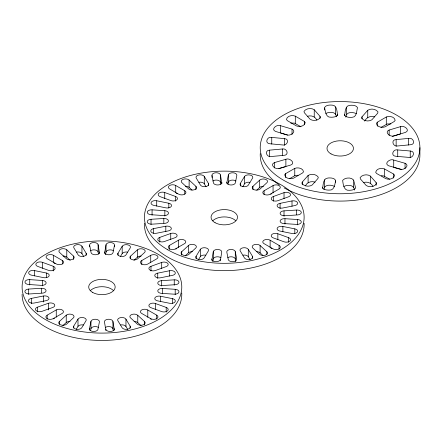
<?xml version="1.0" encoding="UTF-8"?>
<svg xmlns="http://www.w3.org/2000/svg" width="442" height="442" viewBox="0 0 442 442"><rect width="100%" height="100%" fill="white"/><g stroke="black" fill="none" stroke-linecap="round" stroke-linejoin="round"><path stroke-width="0.66" d="M324.66 109.992L324.682 107.345C326.273 104.925 329.76 104.92 332.356 105.141C337.368 105.472 336.876 112.091 337.666 115.66M344.55 114.395L344.528 115.036C346.003 117.511 349.512 117.5 352.07 117.323C357.02 117.229 356.484 110.892 357.506 107.539C355.937 105.108 352.445 105.113 349.854 105.329C344.865 105.627 345.296 112.163 344.55 115.727M335.555 182.264L335.577 180.286C334.108 177.817 330.594 177.822 328.041 177.999C322.942 178.203 323.329 184.85 322.588 188.474M337.666 114.329L337.605 114.975C336.274 117.025 333.434 117.191 331.207 117.235C325.876 117.848 325.483 111.815 324.66 107.992M89.516 328.738L90.958 321.356A4.254 2.453 0 0 1 95.765 319.273A4.254 2.453 0 0 1 99.378 322.047L97.964 329.301A4.254 2.453 0 0 1 93.251 331.456A4.254 2.453 0 0 1 89.516 328.738L89.516 330.069M90.566 330.699L90.958 328.688L90.958 321.356M211.856 260.283L213.298 251.57A4.254 2.453 0 0 1 218.105 249.487A4.254 2.453 0 0 1 221.718 252.26L220.304 260.846M212.773 261.581L213.298 258.901L213.298 251.57M104.594 253.305L106.025 244.719A4.254 2.453 0 0 1 110.743 242.57A4.254 2.453 0 0 1 114.472 245.293L114.472 246.625M105.505 254.686L106.025 252.045L106.025 244.719M114.472 245.293L113.008 252.669A4.254 2.453 0 0 1 108.202 254.752A4.254 2.453 0 0 1 104.594 251.973M226.934 182.187L228.365 174.933A4.254 2.453 0 0 1 233.083 172.783A4.254 2.453 0 0 1 236.813 175.507L235.348 182.883A4.254 2.453 0 0 1 230.542 184.966A4.254 2.453 0 0 1 226.934 182.187L226.934 183.524M227.978 184.242L228.365 182.259L228.365 174.933M345.799 117.13L346.517 114.506L346.517 107.179M335.555 180.933C334.837 184.867 334.213 190.8 328.854 190.115C326.677 190.038 323.826 189.878 322.599 187.784L322.588 187.143M323.92 189.579L324.588 187.137L324.588 179.806M302.267 182.076L301.958 183.364C304.019 186.436 309.212 187.06 312.185 184.999L317.931 178.491L318.306 177.214C316.323 174.071 311.113 173.485 308.107 175.457L302.267 182.076L302.267 184.739M346.517 114.506C348.727 111.644 353.434 112.274 356.385 113.649M362.037 116.799L361.666 118.075C363.661 121.213 368.871 121.793 371.877 119.815L377.683 113.185L377.982 111.898C375.91 108.837 370.716 108.213 367.744 110.279L362.037 116.799L362.037 118.799M73.748 326.097L77.996 319.085A4.254 2.453 0 0 1 83.483 317.665A4.254 2.453 0 0 1 85.941 320.837L81.764 327.732A4.254 2.453 0 0 1 76.339 329.229A4.254 2.453 0 0 1 73.748 326.097L73.748 328.091M117.997 253.189L122.185 246.299A4.254 2.453 0 0 1 127.616 244.807A4.254 2.453 0 0 1 130.202 247.94L125.942 254.946A4.254 2.453 0 0 1 120.451 256.36A4.254 2.453 0 0 1 117.997 253.189L117.997 255.189M76.223 329.334L77.996 326.417L77.996 319.085M120.439 256.498L122.185 253.625L122.185 246.299M196.088 256.31L200.337 249.299A4.254 2.453 0 0 1 205.823 247.885A4.254 2.453 0 0 1 208.281 251.05L204.105 257.946A4.254 2.453 0 0 1 198.679 259.443A4.254 2.453 0 0 1 196.088 256.31L196.088 258.973M240.338 183.402L244.525 176.513A4.254 2.453 0 0 1 249.957 175.021A4.254 2.453 0 0 1 252.542 178.154L248.282 185.159A4.254 2.453 0 0 1 242.791 186.574A4.254 2.453 0 0 1 240.338 183.402L240.338 186.071M198.563 259.548L200.337 256.631L200.337 249.299M242.785 186.712L244.525 183.839L244.525 176.513M324.588 187.137C326.903 184.347 331.572 184.949 334.528 186.391M364.672 121.119C366.523 117.296 370.683 115.423 374.65 116.876M305.411 185.839C307.196 182.115 311.389 180.817 315.085 182.159M59.388 321.494L66.234 315.207A4.254 2.453 0 0 1 72.129 314.527A4.254 2.453 0 0 1 73.3 317.936L66.576 324.119A4.254 2.453 0 0 1 60.709 324.881A4.254 2.453 0 0 1 59.388 321.494L59.388 324.157M62.808 325.677L66.234 322.533A4.254 2.453 0 0 1 70.046 321.45M181.728 251.708L188.574 245.42A4.254 2.453 0 0 1 194.469 244.741A4.254 2.453 0 0 1 195.64 248.15L188.916 254.332A4.254 2.453 0 0 1 183.049 255.095A4.254 2.453 0 0 1 181.728 251.708L181.728 255.04M185.148 255.89L188.574 252.747A4.254 2.453 0 0 1 192.386 251.664M130.605 256.089L137.335 249.907A4.254 2.453 0 0 1 143.202 249.15A4.254 2.453 0 0 1 144.523 252.537L137.672 258.824A4.254 2.453 0 0 1 131.771 259.498A4.254 2.453 0 0 1 130.605 256.089L130.605 258.758M133.97 260.327L137.335 257.238A4.254 2.453 0 0 1 141.103 256.1M252.946 186.309L259.681 180.126A4.254 2.453 0 0 1 265.548 179.364A4.254 2.453 0 0 1 266.863 182.75L260.012 189.038A4.254 2.453 0 0 1 254.111 189.712A4.254 2.453 0 0 1 252.946 186.309L252.946 189.635M256.791 190.104L259.681 187.452A4.254 2.453 0 0 1 263.443 186.314M285.659 173.623L284.676 174.789C285.107 178.513 290.565 179.491 293.527 178.176L302.477 173.015L303.521 171.872C303.229 168.115 297.715 167.131 294.764 168.374L285.659 173.623L285.659 177.618M377.396 122.191L376.363 123.34C376.694 127.086 382.203 128.058 385.153 126.804L394.209 121.528L395.181 120.357C394.712 116.638 389.258 115.671 386.297 116.997L377.396 122.191L377.396 126.185M380.96 127.44L387.209 123.953L390.877 123.953M47.167 315.163L56.261 309.914A4.254 2.453 0 0 1 62.272 310.008A4.254 2.453 0 0 1 62.101 313.477L53.156 318.643A4.254 2.453 0 0 1 47.145 318.632A4.254 2.453 0 0 1 47.167 315.163L47.167 319.157M141.777 260.537L150.722 255.371A4.254 2.453 0 0 1 156.733 255.382A4.254 2.453 0 0 1 156.717 258.857L147.617 264.106A4.254 2.453 0 0 1 141.606 264.007A4.254 2.453 0 0 1 141.777 260.537L141.777 264.537M169.507 245.376L178.601 240.128A4.254 2.453 0 0 1 184.612 240.221A4.254 2.453 0 0 1 184.441 243.691L175.496 248.857A4.254 2.453 0 0 1 169.485 248.846A4.254 2.453 0 0 1 169.507 245.376L169.507 249.371M264.117 190.751L273.062 185.585A4.254 2.453 0 0 1 279.073 185.601A4.254 2.453 0 0 1 279.057 189.071L269.957 194.32A4.254 2.453 0 0 1 263.951 194.22A4.254 2.453 0 0 1 264.117 190.751L264.117 194.751M289.643 178.656L294.764 175.706L298.101 175.203M53.416 318.881L54.554 318.223M175.756 249.095L176.894 248.437M270.675 194.292L271.869 193.607M325.815 113.456C329.262 111.682 336.263 111.39 336.329 116.771M343.848 186.469C347.39 184.673 354.396 184.541 354.351 190.054M274.41 162.617C269.161 164.816 276.035 170.148 279.443 168.352L290.726 165.048C296.09 162.999 289.35 157.496 285.88 159.258L274.41 162.617L274.41 167.949M389.148 130.042C383.811 132.147 390.629 137.578 394.076 135.81L405.496 132.396C410.712 130.147 403.767 124.882 400.38 126.683L389.148 130.042L389.148 135.374M273.322 196.535L284.029 192.646A4.254 2.453 0 0 1 289.891 193.43A4.254 2.453 0 0 1 288.532 196.812L277.642 200.762A4.254 2.453 0 0 1 271.819 199.894A4.254 2.453 0 0 1 273.322 196.535L273.322 201.198M150.982 266.322L161.689 262.432A4.254 2.453 0 0 1 167.551 263.217A4.254 2.453 0 0 1 166.192 266.598L155.302 270.548A4.254 2.453 0 0 1 149.479 269.681A4.254 2.453 0 0 1 150.982 266.322L150.982 270.985M159.794 237.387L170.734 233.481A4.254 2.453 0 0 1 176.546 234.37A4.254 2.453 0 0 1 175.004 237.724L164.247 241.57A4.254 2.453 0 0 1 158.402 240.763A4.254 2.453 0 0 1 159.794 237.387L159.794 242.05M37.454 307.173L48.393 303.267A4.254 2.453 0 0 1 54.206 304.157A4.254 2.453 0 0 1 52.664 307.51L41.907 311.356A4.254 2.453 0 0 1 36.062 310.549A4.254 2.453 0 0 1 37.454 307.173L37.454 311.837M392.452 136.385L400.38 134.009L400.38 126.683M278.869 168.64L285.88 166.584L285.88 159.258M307.361 116.323C311.069 115.008 315.152 116.456 316.92 120.13M363.562 182.59C367.252 181.303 371.241 182.822 373.026 186.408M280.068 203.353L292.007 200.939A4.254 2.453 0 0 1 297.416 202.458A4.254 2.453 0 0 1 294.786 205.58L282.648 208.033A4.254 2.453 0 0 1 277.305 206.436A4.254 2.453 0 0 1 280.068 203.353L280.068 208.685M157.728 273.139L169.667 270.725A4.254 2.453 0 0 1 175.076 272.244A4.254 2.453 0 0 1 172.446 275.366L160.308 277.819A4.254 2.453 0 0 1 154.965 276.222A4.254 2.453 0 0 1 157.728 273.139L157.728 278.471M153.65 228.619L165.816 226.21A4.254 2.453 0 0 1 171.142 227.823A4.254 2.453 0 0 1 168.347 230.895L156.385 233.266A4.254 2.453 0 0 1 150.993 231.73A4.254 2.453 0 0 1 153.65 228.619L153.65 233.282M31.31 298.405L43.476 295.996A4.254 2.453 0 0 1 48.802 297.61A4.254 2.453 0 0 1 46.007 300.682L34.045 303.052A4.254 2.453 0 0 1 28.653 301.516A4.254 2.453 0 0 1 31.31 298.405L31.31 303.737M269.614 150.142C263.94 150.324 266.653 157.755 271.327 156.496L283.825 155.369C289.493 155.33 287.068 147.827 282.322 148.998L269.614 150.142L269.614 156.805M396.148 139.6C390.457 139.705 393.071 147.169 397.772 145.965L410.458 144.738C416.143 144.49 413.248 137.103 408.623 138.396L396.148 139.6L396.148 146.263M290.748 123.097L294.4 123.108L300.963 126.782M284.013 210.867L296.582 210.049A4.254 2.453 0 0 1 301.273 212.221A4.254 2.453 0 0 1 297.505 214.928L284.725 215.762A4.254 2.453 0 0 1 280.134 213.519A4.254 2.453 0 0 1 284.013 210.867L284.013 216.199M161.673 280.653L174.242 279.836A4.254 2.453 0 0 1 178.933 282.007A4.254 2.453 0 0 1 175.165 284.714L162.385 285.543A4.254 2.453 0 0 1 157.794 283.305A4.254 2.453 0 0 1 161.673 280.653L161.673 285.985M151.031 219.282L163.822 218.492A4.254 2.453 0 0 1 168.391 220.746A4.254 2.453 0 0 1 164.485 223.387L151.91 224.166A4.254 2.453 0 0 1 147.241 221.972A4.254 2.453 0 0 1 151.031 219.282L151.031 224.608M28.691 289.068L41.482 288.278A4.254 2.453 0 0 1 46.051 290.532A4.254 2.453 0 0 1 42.145 293.173L29.57 293.952A4.254 2.453 0 0 1 24.901 291.759A4.254 2.453 0 0 1 28.691 289.068L28.691 294.394M271.753 137.423C267.101 136.125 264.294 143.528 269.968 143.772L282.455 144.932C287.029 146.313 290.112 138.998 284.444 138.606L271.753 137.423L271.753 144.081M397.723 149.937C393.093 148.6 390.231 155.976 395.883 156.28L408.607 157.369C413.314 158.623 415.894 151.164 410.242 151.004L397.723 149.937L397.723 156.601M381.297 175.712L383.639 175.922L389.64 179.17M284.963 218.702L297.532 219.519A4.254 2.453 0 0 1 301.267 222.238A4.254 2.453 0 0 1 296.554 224.392L283.775 223.564A4.254 2.453 0 0 1 280.162 220.79A4.254 2.453 0 0 1 284.963 218.702L284.963 224.033M162.623 288.488L175.192 289.306A4.254 2.453 0 0 1 178.927 292.024A4.254 2.453 0 0 1 174.214 294.179L161.435 293.35A4.254 2.453 0 0 1 157.822 290.576A4.254 2.453 0 0 1 162.623 288.488L162.623 293.819M152.07 209.84L164.844 210.707A4.254 2.453 0 0 1 168.43 213.492A4.254 2.453 0 0 1 163.606 215.569L151.048 214.713A4.254 2.453 0 0 1 147.335 211.983A4.254 2.453 0 0 1 152.07 209.84L152.07 215.171M29.73 279.626L42.498 280.493A4.254 2.453 0 0 1 46.09 283.278A4.254 2.453 0 0 1 41.266 285.355L28.708 284.499A4.254 2.453 0 0 1 24.995 281.769A4.254 2.453 0 0 1 29.73 279.626L29.73 284.957M280.604 125.71C277.211 123.893 270.305 129.169 275.504 131.423L286.753 134.766C290.096 136.611 297.112 131.506 292.04 129.108L280.604 125.71L280.604 133.036L287.593 135.114M393.723 160.059C390.336 158.219 383.457 163.463 388.595 165.767L400.126 169.054C403.574 170.861 410.331 165.446 405.065 163.291L393.723 160.059L393.723 167.385L401.286 169.54M282.874 226.459L294.814 228.873A4.254 2.453 0 0 1 297.405 232.006A4.254 2.453 0 0 1 291.98 233.498L279.841 231.044A4.254 2.453 0 0 1 277.383 227.879A4.254 2.453 0 0 1 282.874 226.459L282.874 231.79M160.534 296.245L172.474 298.659A4.254 2.453 0 0 1 175.065 301.792A4.254 2.453 0 0 1 169.64 303.284L157.501 300.831A4.254 2.453 0 0 1 155.043 297.665A4.254 2.453 0 0 1 160.534 296.245L160.534 301.577M156.711 200.767L168.827 203.254A4.254 2.453 0 0 1 171.258 206.425A4.254 2.453 0 0 1 165.761 207.828L153.838 205.386A4.254 2.453 0 0 1 151.275 202.248A4.254 2.453 0 0 1 156.711 200.767L156.711 206.099M34.371 270.554L46.487 273.04A4.254 2.453 0 0 1 48.918 276.211A4.254 2.453 0 0 1 43.421 277.615L31.498 275.173A4.254 2.453 0 0 1 28.934 272.034A4.254 2.453 0 0 1 34.371 270.554L34.371 275.885M277.841 233.757L288.554 237.641A4.254 2.453 0 0 1 289.875 241.028A4.254 2.453 0 0 1 284.007 241.791L273.117 237.84A4.254 2.453 0 0 1 271.946 234.431A4.254 2.453 0 0 1 277.841 233.757L277.841 239.752M155.501 303.543L166.214 307.428A4.254 2.453 0 0 1 167.535 310.814A4.254 2.453 0 0 1 161.667 311.577L150.777 307.626A4.254 2.453 0 0 1 149.606 304.218A4.254 2.453 0 0 1 155.501 303.543L155.501 309.538M164.728 192.519L175.584 196.491A4.254 2.453 0 0 1 176.734 199.9A4.254 2.453 0 0 1 170.833 200.563L160.148 196.651A4.254 2.453 0 0 1 158.855 193.264A4.254 2.453 0 0 1 164.728 192.519L164.728 198.513M42.382 262.305L53.244 266.277A4.254 2.453 0 0 1 54.394 269.686A4.254 2.453 0 0 1 48.493 270.349L37.808 266.438A4.254 2.453 0 0 1 36.515 263.051A4.254 2.453 0 0 1 42.382 262.305L42.382 268.3M295.306 116.158C292.35 114.809 286.913 115.787 286.433 119.5L287.388 120.677L296.295 125.865C299.256 127.285 304.648 126.307 305.256 122.633L304.356 121.428L295.306 116.158L295.306 123.484M384.534 168.977C381.579 167.595 376.17 168.612 375.678 172.308L376.617 173.502L385.838 178.673C388.789 179.988 394.247 178.96 394.607 175.231L393.607 174.065L384.534 168.977L384.534 176.303M279.073 245.387A4.254 2.453 0 0 1 279.057 248.857A4.254 2.453 0 0 1 273.04 248.846L263.951 243.597A4.254 2.453 0 0 1 264.117 240.128A4.254 2.453 0 0 1 270.128 240.221L279.073 245.387L279.073 249.382M271.918 248.586L270.128 247.553L270.128 240.221M156.733 315.174A4.254 2.453 0 0 1 156.717 318.643A4.254 2.453 0 0 1 150.7 318.632L141.606 313.384A4.254 2.453 0 0 1 141.777 309.914A4.254 2.453 0 0 1 147.788 310.008L156.733 315.174L156.733 319.168M150.175 318.715L151.368 319.406M184.773 190.767A4.254 2.453 0 0 1 184.585 194.237A4.254 2.453 0 0 1 178.574 194.126L169.656 188.944A4.254 2.453 0 0 1 169.7 185.474A4.254 2.453 0 0 1 175.712 185.496L184.773 190.767L184.773 194.099M176.281 193.16L177.413 193.817M62.432 260.553A4.254 2.453 0 0 1 62.245 264.023A4.254 2.453 0 0 1 56.233 263.913L47.316 258.73A4.254 2.453 0 0 1 47.36 255.261A4.254 2.453 0 0 1 53.371 255.283L62.432 260.553L62.432 263.885M53.941 262.946L55.073 263.603M314.24 109.743C311.273 107.649 306.091 108.301 304.008 111.351L304.295 112.644L310.008 119.158C312.936 121.34 318.107 120.644 320.262 117.671L320.041 116.368L314.24 109.743L314.24 117.069M370.363 176.082C367.429 173.91 362.258 174.607 360.125 177.596L360.352 178.9L366.219 185.507C369.186 187.585 374.368 186.933 376.429 183.866L376.136 182.579L370.363 176.082L370.363 183.408M266.846 251.719A4.254 2.453 0 0 1 265.487 255.1A4.254 2.453 0 0 1 259.631 254.316L252.791 248.028A4.254 2.453 0 0 1 254.294 244.669A4.254 2.453 0 0 1 260.111 245.537L266.846 251.719L266.846 254.388M256.415 251.658A4.254 2.453 0 0 1 260.111 252.863L263.001 255.515M144.506 321.505A4.254 2.453 0 0 1 143.147 324.887A4.254 2.453 0 0 1 137.291 324.102L130.451 317.815A4.254 2.453 0 0 1 131.954 314.455A4.254 2.453 0 0 1 137.771 315.323L144.506 321.505L144.506 324.837M134.07 321.444A4.254 2.453 0 0 1 137.771 322.649L141.142 325.743M195.933 186.364A4.254 2.453 0 0 1 194.414 189.723A4.254 2.453 0 0 1 188.596 188.845L181.894 182.651A4.254 2.453 0 0 1 183.27 179.27A4.254 2.453 0 0 1 189.126 180.065L195.933 186.364L195.933 189.695M185.38 186.231A4.254 2.453 0 0 1 189.126 187.391L192.043 190.093M73.593 256.15A4.254 2.453 0 0 1 72.074 259.509A4.254 2.453 0 0 1 66.256 258.631L59.554 252.437A4.254 2.453 0 0 1 60.93 249.056A4.254 2.453 0 0 1 66.786 249.852L73.593 256.15L73.593 259.482M63.04 256.017A4.254 2.453 0 0 1 66.786 257.178L70.19 260.332M252.481 256.321A4.254 2.453 0 0 1 249.857 259.448A4.254 2.453 0 0 1 244.448 257.929L240.199 250.918A4.254 2.453 0 0 1 242.962 247.835A4.254 2.453 0 0 1 248.305 249.432L252.481 256.321L252.481 258.321M248.305 249.432L248.305 256.758L250.045 259.631M130.141 326.108A4.254 2.453 0 0 1 127.517 329.235A4.254 2.453 0 0 1 122.108 327.715L117.859 320.704A4.254 2.453 0 0 1 120.622 317.621A4.254 2.453 0 0 1 125.964 319.218L130.141 326.108L130.141 328.108M125.964 319.218L125.964 326.544L127.705 329.417M208.508 183.502A4.254 2.453 0 0 1 205.734 186.579A4.254 2.453 0 0 1 200.397 184.977L196.248 178.082A4.254 2.453 0 0 1 198.889 174.96A4.254 2.453 0 0 1 204.292 176.485L208.508 183.502L208.508 185.502M204.292 176.485L204.292 183.817L206.049 186.739M86.168 253.288A4.254 2.453 0 0 1 83.394 256.366A4.254 2.453 0 0 1 78.057 254.763L73.908 247.868A4.254 2.453 0 0 1 76.549 244.746A4.254 2.453 0 0 1 81.952 246.271L86.168 253.288L86.168 255.288M81.952 246.271L81.952 253.603L83.709 256.526M353.628 180.098C351.224 177.004 345.103 177.446 342.649 180.347C343.152 184.375 343.727 190.983 349.335 190.292C351.523 190.215 354.368 190.043 355.611 187.955L353.628 180.098L353.628 187.43M235.288 251.708L236.708 258.968A4.254 2.453 0 0 1 232.94 261.675A4.254 2.453 0 0 1 228.254 259.498L226.812 252.122A4.254 2.453 0 0 1 230.691 249.47A4.254 2.453 0 0 1 235.288 251.708L235.288 259.04L235.801 261.675M105.909 330.616L104.472 321.909A4.254 2.453 0 0 1 108.351 319.257A4.254 2.453 0 0 1 112.948 321.494L114.362 330.086M112.948 321.494L112.948 328.826L113.334 330.804M212 177.463L212 175.463A4.254 2.453 0 0 1 215.773 172.761A4.254 2.453 0 0 1 220.459 174.938L221.867 183.651M220.459 174.938L220.459 182.27L220.84 184.281M212 175.463L213.392 182.723A4.254 2.453 0 0 0 217.978 184.966A4.254 2.453 0 0 0 221.867 182.319M89.66 246.581L89.66 245.249A4.254 2.453 0 0 1 93.433 242.547A4.254 2.453 0 0 1 98.118 244.724L99.527 253.437M98.118 244.724L98.118 252.056L98.5 254.067M89.66 245.249L91.052 252.509A4.254 2.453 0 0 0 95.638 254.752A4.254 2.453 0 0 0 99.527 252.106M419.9 147.661A79.842 46.095 0 0 1 300.14 187.579A79.842 46.095 0 0 1 300.14 107.743A79.842 46.095 0 0 1 419.9 147.661L419.9 154.993A79.842 46.095 0 0 1 370.965 197.491A79.842 46.095 0 0 1 284.151 187.894M410.242 151.004L410.242 157.667M408.623 138.396L408.623 145.059M405.065 163.291L405.065 168.623M393.607 174.065L393.607 178.065M386.297 116.997L386.297 124.329M376.136 182.579L376.136 185.242M367.744 110.279L367.744 117.611M335.666 106.997L335.666 114.323M320.041 116.368L320.041 118.368M308.107 175.457L308.107 182.789M304.356 121.428L304.356 124.76M297.532 219.519L297.532 224.845M296.582 210.049L296.582 214.713M294.764 168.374L294.764 175.706M294.814 228.873L294.814 233.536M292.04 129.108L292.04 134.434M292.007 200.939L292.007 206.27M288.554 237.641L288.554 242.304M284.444 138.606L284.444 145.269M284.029 192.646L284.029 198.646M282.322 148.998L282.322 155.661M273.062 185.585L273.062 192.916M260.111 245.537L260.111 252.863M259.681 180.126L259.681 187.452M189.126 180.065L189.126 187.391M188.574 245.42L188.574 252.747M178.601 240.128L178.601 247.454M175.712 185.496L175.712 192.828M175.584 196.491L175.584 201.16M175.192 289.306L175.192 294.632M174.242 279.836L174.242 285.167M172.474 298.659L172.474 303.322M170.734 233.481L170.734 239.476M169.667 270.725L169.667 276.057M168.827 203.254L168.827 207.917M166.214 307.428L166.214 312.091M165.816 226.21L165.816 231.542M164.844 210.707L164.844 216.039M163.822 218.492L163.822 223.155M161.689 262.432L161.689 268.432M150.722 255.371L150.722 262.703M147.788 310.008L147.788 317.339M137.771 315.323L137.771 322.649M137.335 249.907L137.335 257.238M66.786 249.852L66.786 257.178M66.234 315.207L66.234 322.533M56.261 309.914L56.261 317.24M53.371 255.283L53.371 262.614M53.244 266.277L53.244 270.94M48.393 303.267L48.393 309.93M46.487 273.04L46.487 277.703M43.476 295.996L43.476 301.991M42.498 280.493L42.498 285.825M41.482 288.278L41.482 292.941M181.745 293.007A79.842 46.095 0 0 1 103.091 340.428A79.842 46.095 0 0 1 22.1 294.339M114.362 328.754A4.254 2.453 0 0 1 110.599 331.461A4.254 2.453 0 0 1 105.909 329.284M122.185 253.625A4.254 2.453 0 0 1 127.616 252.133M106.025 252.045A4.254 2.453 0 0 1 109.091 249.973A4.254 2.453 0 0 1 113.583 250.813M90.577 250.774A4.254 2.453 0 0 1 95.085 249.962A4.254 2.453 0 0 1 98.118 252.056M76.549 252.078A4.254 2.453 0 0 1 81.952 253.603M77.996 326.417A4.254 2.453 0 0 1 83.483 324.997M90.958 328.688A4.254 2.453 0 0 1 94.107 326.655A4.254 2.453 0 0 1 98.566 327.555M105.461 327.445A4.254 2.453 0 0 1 110.003 326.693A4.254 2.453 0 0 1 112.948 328.826M120.622 324.953A4.254 2.453 0 0 1 125.964 326.544M90.378 290.626A13.227 7.636 0 0 1 113.29 290.416M304.085 223.221A79.842 46.095 0 0 1 224.282 270.648A79.842 46.095 0 0 1 144.473 223.221M220.304 259.515A4.254 2.453 0 0 1 215.591 261.67A4.254 2.453 0 0 1 211.856 258.951M244.525 183.839A4.254 2.453 0 0 1 249.957 182.347M228.365 182.259A4.254 2.453 0 0 1 231.431 180.187A4.254 2.453 0 0 1 235.929 181.027M212.917 180.988A4.254 2.453 0 0 1 217.425 180.176A4.254 2.453 0 0 1 220.459 182.27M198.889 182.292A4.254 2.453 0 0 1 204.292 183.817M200.337 256.631A4.254 2.453 0 0 1 205.823 255.211M213.298 258.901A4.254 2.453 0 0 1 216.447 256.868A4.254 2.453 0 0 1 220.906 257.769M227.801 257.658A4.254 2.453 0 0 1 232.343 256.907A4.254 2.453 0 0 1 235.288 259.04M242.962 255.167A4.254 2.453 0 0 1 248.305 256.758M212.718 220.84A13.227 7.636 0 0 1 235.63 220.63M279.305 184.894A79.842 46.095 0 0 1 260.255 153.661M62.018 326.925A79.842 46.095 0 0 0 181.778 287.007A79.842 46.095 0 0 0 62.018 247.089A79.842 46.095 0 0 0 62.018 326.925M92.737 292.493A13.227 7.636 0 0 0 114.771 288.869A13.227 7.636 0 0 0 98.312 279.664A13.227 7.636 0 0 0 92.737 292.493M167.827 249.818A79.842 46.095 0 0 0 301.4 229.155A79.842 46.095 0 0 0 203.618 172.7A79.842 46.095 0 0 0 167.827 249.818M215.077 222.707A13.227 7.636 0 0 0 237.111 219.083A13.227 7.636 0 0 0 220.652 209.878A13.227 7.636 0 0 0 215.077 222.707M331.019 153.888A13.227 7.636 0 0 0 353.053 150.258A13.227 7.636 0 0 0 336.594 141.059A13.227 7.636 0 0 0 331.019 153.888"/></g></svg>
